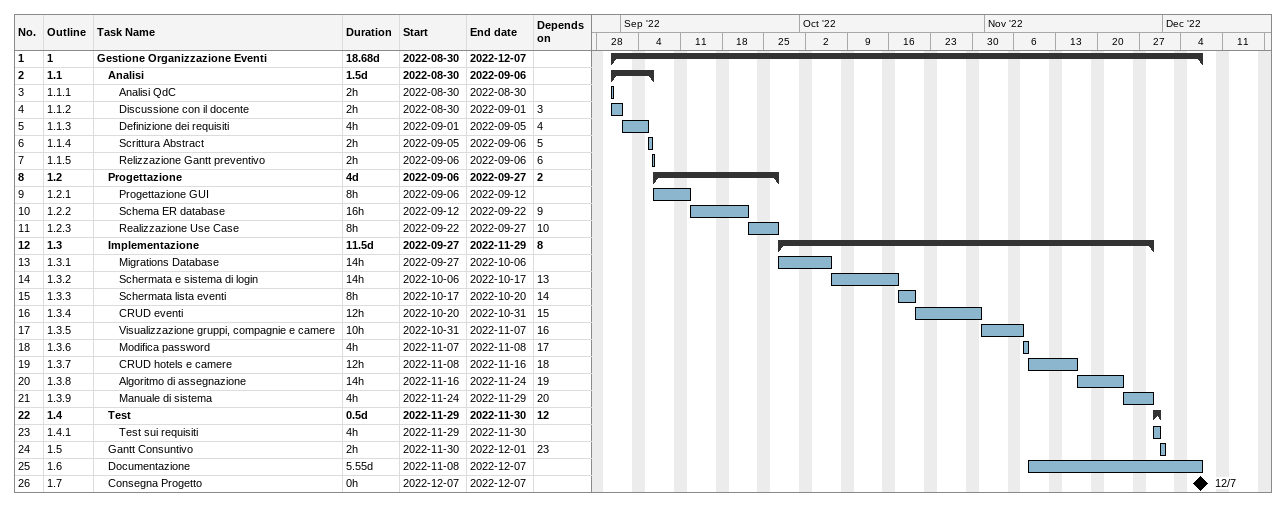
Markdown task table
| ID | WBS | Task | Duration | Start | Finish | Predecessors |
|---|---|---|---|---|---|---|
| 1 | 1 | **Gestione Organizzazione Eventi** | 18.68d | 2022-08-30 | 2022-12-07 |  |
| 2 | 1.1 | **Analisi** | 1.5d | 2022-08-30 | 2022-09-06 |  |
| 3 | 1.1.1 | Analisi QdC | 2h | 2022-08-30 | 2022-08-30 |  |
| 4 | 1.1.2 | Discussione con il docente | 2h | 2022-08-30 | 2022-09-01 | 3 |
| 5 | 1.1.3 | Definizione dei requisiti | 4h | 2022-09-01 | 2022-09-05 | 4 |
| 6 | 1.1.4 | Scrittura Abstract | 2h | 2022-09-05 | 2022-09-06 | 5 |
| 7 | 1.1.5 | Relizzazione Gantt preventivo | 2h | 2022-09-06 | 2022-09-06 | 6 |
| 8 | 1.2 | **Progettazione** | 4d | 2022-09-06 | 2022-09-27 | 2 |
| 9 | 1.2.1 | Progettazione GUI | 8h | 2022-09-06 | 2022-09-12 |  |
| 10 | 1.2.2 | Schema ER database | 16h | 2022-09-12 | 2022-09-22 | 9 |
| 11 | 1.2.3 | Realizzazione Use Case | 8h | 2022-09-22 | 2022-09-27 | 10 |
| 12 | 1.3 | **Implementazione** | 11.5d | 2022-09-27 | 2022-11-29 | 8 |
| 13 | 1.3.1 | Migrations Database | 14h | 2022-09-27 | 2022-10-06 |  |
| 14 | 1.3.2 | Schermata e sistema di login | 14h | 2022-10-06 | 2022-10-17 | 13 |
| 15 | 1.3.3 | Schermata lista eventi | 8h | 2022-10-17 | 2022-10-20 | 14 |
| 16 | 1.3.4 | CRUD eventi | 12h | 2022-10-20 | 2022-10-31 | 15 |
| 17 | 1.3.5 | Visualizzazione gruppi, compagnie e camere | 10h | 2022-10-31 | 2022-11-07 | 16 |
| 18 | 1.3.6 | Modifica password | 4h | 2022-11-07 | 2022-11-08 | 17 |
| 19 | 1.3.7 | CRUD hotels e camere | 12h | 2022-11-08 | 2022-11-16 | 18 |
| 20 | 1.3.8 | Algoritmo di assegnazione | 14h | 2022-11-16 | 2022-11-24 | 19 |
| 21 | 1.3.9 | Manuale di sistema | 4h | 2022-11-24 | 2022-11-29 | 20 |
| 22 | 1.4 | **Test** | 0.5d | 2022-11-29 | 2022-11-30 | 12 |
| 23 | 1.4.1 | Test sui requisiti | 4h | 2022-11-29 | 2022-11-30 |  |
| 24 | 1.5 | Gantt Consuntivo | 2h | 2022-11-30 | 2022-12-01 | 23 |
| 25 | 1.6 | Documentazione | 5.55d | 2022-11-08 | 2022-12-07 |  |
| 26 | 1.7 | Consegna Progetto | 0h | 2022-12-07 | 2022-12-07 |  |
